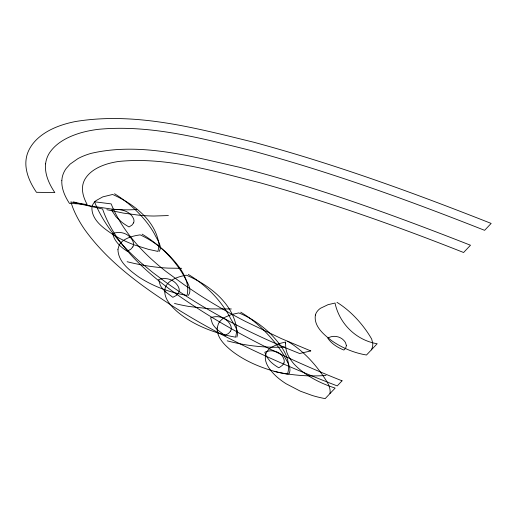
<?xml version="1.0" encoding="UTF-8"?>
<svg xmlns="http://www.w3.org/2000/svg" width="517" height="517" viewBox="0 0 517 517"><rect width="100%" height="100%" fill="white"/><g stroke="black" fill="none" stroke-linecap="round" stroke-linejoin="round"><path stroke-width="0.78" d="M329.995 393.534C330.783 388.881 328.65 384.331 326.175 380.525C316.288 364.95 303.569 350.817 287.639 341.265M371.316 349.912L372.169 348.012A54.233 24.79 15.2 0 0 372.725 343.217L371.671 339.055A215.272 98.398 15.2 0 0 367.206 331.94C359.153 320.256 349.02 309.864 336.955 302.316M236.896 337.168C239.578 330.059 232.165 322.569 229.432 316.217C219.796 298.936 205.236 284.596 188.317 274.437M288.725 374.192C292.809 367.736 285.668 359.845 283.07 353.951A247.281 113.036 15.2 0 0 277.383 345.795C267.308 332.534 255.081 320.714 240.702 312.184M188.298 295.427C192.77 289.662 186.682 281.687 184.104 276.272A190.056 86.875 15.2 0 0 179.037 268.168C169.317 254.37 156.522 242.822 142.085 234.136M159.223 251.417C162.771 246.021 156.69 239.093 154.557 234.072A177.027 80.917 15.2 0 0 147.558 223.402C138.524 211.576 127.176 201.591 114.554 193.739M168.374 215.557L153.95 216.035A102.993 47.079 15.2 0 1 138.918 215.195L123.24 213.075L106.883 209.695M326.007 375.458C308.604 376.719 291.019 375.31 274.023 371.368M136.818 209.553L129.748 209.824A99.186 45.341 15.2 0 1 110.968 208.991L90.643 205.96L73.304 201.895M231.332 308.972L210.678 308.895L189.306 306.523A92.931 42.478 15.2 0 1 174.488 303.453M284.621 347.069C265.318 347.928 245.879 345.86 227.222 340.832M181.7 268.317L168.193 268.123A103.891 47.486 15.2 0 1 127.13 261.718M165.828 292.066L172.859 297.307L176.459 295.375L178.578 292.958A27.091 12.382 15.2 0 0 175.412 282.825C171.03 278.585 164.186 277.422 158.557 279.645L160.322 285.384A41.076 18.774 15.2 0 0 165.828 292.066M61.82 180.601C61.445 188.828 65.039 196.622 69.433 203.362L87.108 204.364C83.961 198.631 81.634 192.001 82.739 185.39A90.824 41.515 15.2 0 1 84.859 179.373C89.267 171.696 97.5 167.211 105.636 164.464A89.04 40.701 15.2 0 1 118.813 161.44C166.829 156.664 214.232 171.282 260.297 182.844C329.342 202.121 396.978 226.116 463.6 252.503L470.489 245.232C394.794 215.537 318.213 187.535 239.397 167.25C191.29 156.444 140.559 141.936 91.225 153.342A106.728 48.785 15.2 0 0 77.873 158.661L70.112 164.122L66.228 168.439A104.738 47.874 15.2 0 0 62.111 178.022L61.82 180.601M117.941 249.323C118.057 261.77 129.502 270.242 138.64 276.905C153.2 286.47 169.919 292.519 187.051 295.433C190.657 279.846 179.173 265.887 169.156 255.353C160.781 246.913 150.983 239.804 140.146 234.867C134.53 235.674 128.811 236.98 123.977 240.101A50.692 23.175 15.2 0 0 119.156 245.232L117.941 249.323M217.185 327.959C216.778 337.536 224.456 344.91 231.273 350.532C242.13 359.089 254.81 365.067 267.89 369.364A65.388 29.889 15.2 0 0 287.478 374.198C292.26 358.888 280.731 344.509 270.83 334.111C261.55 325.187 250.784 317.658 238.77 312.914L231.357 314.582L225.49 317.005A54.291 24.816 15.2 0 0 218.394 323.778L217.185 327.959M346.409 345.556L345.621 348.271L343.876 350.048C337.679 347.527 331.591 343.85 327.804 338.183C332.069 335.378 338.021 335.888 342.086 338.835A19.452 8.892 15.2 0 1 345.492 342.603L346.409 345.556M285.571 343.165L285.759 348.083L286.748 352.038A78.862 36.048 15.2 0 0 292.46 362.133L293.727 363.671A71.902 32.868 15.2 0 0 301.23 370.637C311.286 378.567 322.989 384.221 335.158 388.08L325.174 398.62A53.574 24.486 15.2 0 1 312.333 395.518L300.287 391.143L286.147 383.776A61.019 27.892 15.2 0 1 270.973 370.657C267.392 366.262 264.193 360.511 265.66 354.662A52.508 24.002 15.2 0 1 270.818 347.611L278.618 343.753L285.701 342.002L285.571 343.165M45.593 163.863C44.52 174.235 49.225 184.155 54.821 192.576L36.461 192.305C31.24 184.575 26.903 175.903 25.986 166.5A144.398 66.002 15.2 0 1 27.627 153.077C32.332 140.437 44.158 132.113 56.211 127.169A139.603 63.811 15.2 0 1 75.236 121.573C135.202 111.62 195.652 128.054 253.576 142.194C334.473 163.954 413.283 192.705 491.15 223.422L484.61 230.33C408.34 200.202 331.1 172.174 251.889 150.738C201.914 138.369 150.453 124.423 98.508 129.308A122.897 56.179 15.2 0 0 80.096 133.037C68.399 136.604 56.489 142.44 49.503 152.89A121.353 55.468 15.2 0 0 45.593 163.863M159.074 245.226L157.976 251.424L148.469 249.349L134.588 245.006A66.79 30.529 15.2 0 1 113.94 235.164C104.337 228.779 91.503 220.41 91.89 207.42A47.564 21.74 15.2 0 1 96 200.628L102.767 196.88L112.616 194.47C133.683 203.814 156.25 220.862 159.074 245.226M236.883 330.699L235.649 337.174A65.388 29.889 15.2 0 1 216.061 332.341C201.753 327.616 187.82 320.941 176.413 310.943C170.3 305.263 163.152 297.54 165.052 288.467A54.434 24.881 15.2 0 1 168.561 282.65C173.408 278.146 180.032 276.33 186.385 275.173C209.559 285.132 234.188 303.918 236.883 330.699M315.396 315.034C313.522 326.305 324.03 334.835 332.03 340.936C342.338 347.98 354.145 352.982 366.495 355.005L377.171 343.734C356.187 340.302 339.385 323.7 335.022 303.046L328.062 304.662L320.43 308.306A49.542 22.645 15.2 0 0 315.396 315.034M283.949 362.953L282.508 365.215L279.865 367.154L278.715 367.723L277.254 366.844A35.725 16.331 15.2 0 1 270.094 361.234L266.333 356.284L264.84 352.232C271.8 348.865 281.726 351.573 284.014 359.515A24.919 11.387 15.2 0 1 283.949 362.953M133.599 222.879L131.977 225.102L129.017 226.957A43.538 19.898 15.2 0 1 121.598 222.045L115.982 216.765L111.53 210.038C119.485 208.306 129.883 210.535 133.509 218.594A23.892 10.922 15.2 0 1 133.606 222.879M132.863 246.861L130.743 249.278L127.143 251.21C122.264 248.095 117.65 244.224 114.761 239.125A48.514 22.173 15.2 0 1 112.842 233.548C118.471 231.325 125.314 232.488 129.696 236.728A27.091 12.382 15.2 0 1 132.869 246.861M230.621 331.061L228.501 333.484L224.901 335.417L217.87 330.169A41.076 18.774 15.2 0 1 212.364 323.493L210.6 317.755C216.222 315.532 223.073 316.695 227.454 320.928A27.091 12.382 15.2 0 1 230.627 331.067M342.047 380.809L337.226 385.902C282.108 364.666 227.803 340.574 177.583 309.269C143.261 287.316 108.854 263.159 84.788 229.69A254.422 116.299 15.2 0 1 72.748 207.466L70.81 201.908L102.586 208.991C105.914 218.781 110.735 228.01 116.487 236.586A266.397 121.773 15.2 0 0 133.845 258.002C154.169 279.348 178.546 296.28 203.33 312.01A445.564 203.666 15.2 0 0 241.626 334.396C274.068 351.993 307.751 367.206 342.047 380.809M310.769 350.927L299.627 353.512L289.578 349.453A374.011 170.959 15.2 0 1 165.201 281.791L152.644 272.401L141.076 262.836A271.561 124.132 15.2 0 1 116.771 238.169C107.685 227.176 99.865 215.046 94.508 201.798L111.149 203.885C118.774 222.814 131.273 239.41 145.71 253.679A249.175 113.895 15.2 0 0 166.261 271.664L184.556 285.041L198.599 294.438A357.208 163.282 15.2 0 0 245.633 321.529L281.416 338.629L310.769 350.927"/></g></svg>
